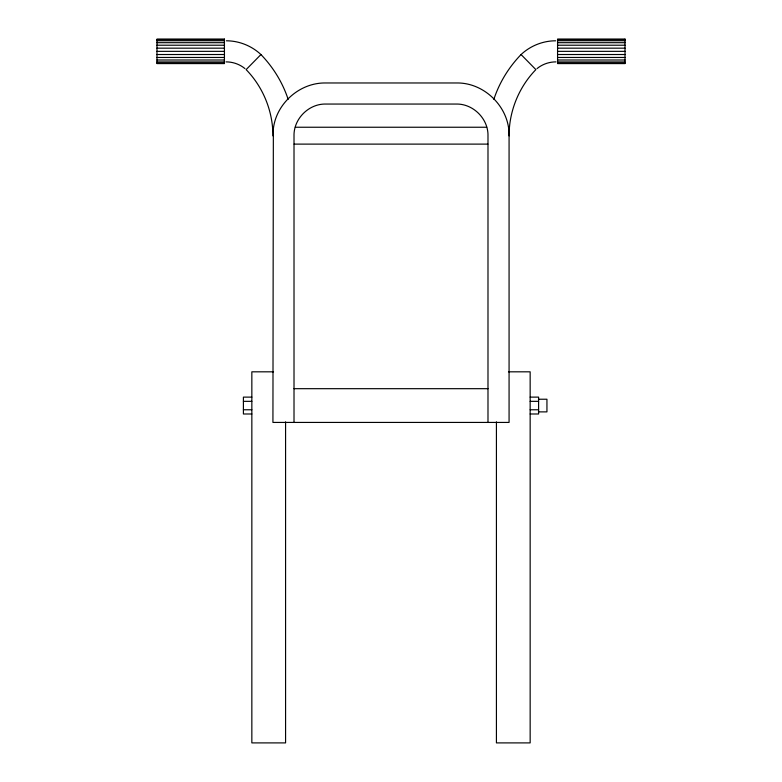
<?xml version="1.0" encoding="UTF-8"?>
<svg xmlns="http://www.w3.org/2000/svg" width="782" height="782" viewBox="0 0 782 782"><rect width="100%" height="100%" fill="white"/><g stroke="black" fill="none" stroke-linecap="round" stroke-linejoin="round"><path stroke-width="1.17" d="M509.072 135.882C509.014 111.415 518.789 87.144 535.875 69.618L521.066 54.554C530.333 45.845 542.923 40.801 555.64 40.801M493.853 99.353C499.356 82.589 508.808 67.223 521.066 54.554M226.36 40.801C239.077 40.801 251.667 45.845 260.934 54.554L246.125 69.618C263.211 87.144 272.986 111.415 272.928 135.882M537.038 68.601C542.327 64.251 549.13 61.856 555.973 61.886M156.967 39.52L224.434 39.52M557.566 39.52L625.033 39.52M156.967 40.742L224.434 40.742M557.566 40.742L625.033 40.742M156.967 42.687L224.434 42.687M557.566 42.687L625.033 42.687M156.967 45.219L224.434 45.219M557.566 45.219L625.033 45.219M156.967 48.171L224.434 48.171M557.566 48.171L625.033 48.171M156.967 51.348L224.434 51.348M557.566 51.348L625.033 51.348M156.967 54.515L224.434 54.515M557.566 54.515L625.033 54.515M156.967 57.467L224.434 57.467M557.566 57.467L625.033 57.467M156.967 59.999L224.434 59.999M557.566 59.999L625.033 59.999M156.967 61.944L224.434 61.944M557.566 61.944L625.033 61.944M156.967 63.166L224.434 63.166M557.566 63.166L625.033 63.166M295.332 127.241L486.668 127.241M294.11 144.113L487.89 144.113M273.534 371.821L251.843 371.821L251.843 742.9L285.577 742.9L285.577 421.869M508.466 371.821L530.157 371.821L530.157 742.9L496.423 742.9L496.423 421.869M294.012 388.683L487.988 388.683M251.843 397.119L243.407 397.119L243.407 413.991L251.843 413.991M530.157 397.119L538.593 397.119L538.593 413.991L530.157 413.991M538.397 399.231L546.941 399.231L546.941 411.879L538.397 411.879M243.407 401.342L251.843 401.342M530.157 401.342L538.593 401.342M243.407 409.768L251.843 409.768M530.157 409.768L538.593 409.768M226.027 61.886C232.87 61.856 239.673 64.251 244.962 68.601M260.934 54.554C273.192 67.223 282.644 82.589 288.147 99.353M487.988 422.427L487.988 136.029C488.496 118.874 473.169 103.547 456.014 104.055L325.986 104.055C308.831 103.547 293.504 118.874 294.012 136.029L294.012 422.427M273.358 128.795L272.928 422.427L509.072 422.427L509.072 135.335C509.512 107.408 484.635 82.53 456.708 82.97L325.292 82.97C299.721 82.687 276.3 103.41 273.358 128.795M224.434 39.1L156.967 39.1L156.967 63.586L224.434 63.586L224.434 39.1M625.033 39.1L557.566 39.1L557.566 63.586L625.033 63.586L625.033 39.1"/></g></svg>
